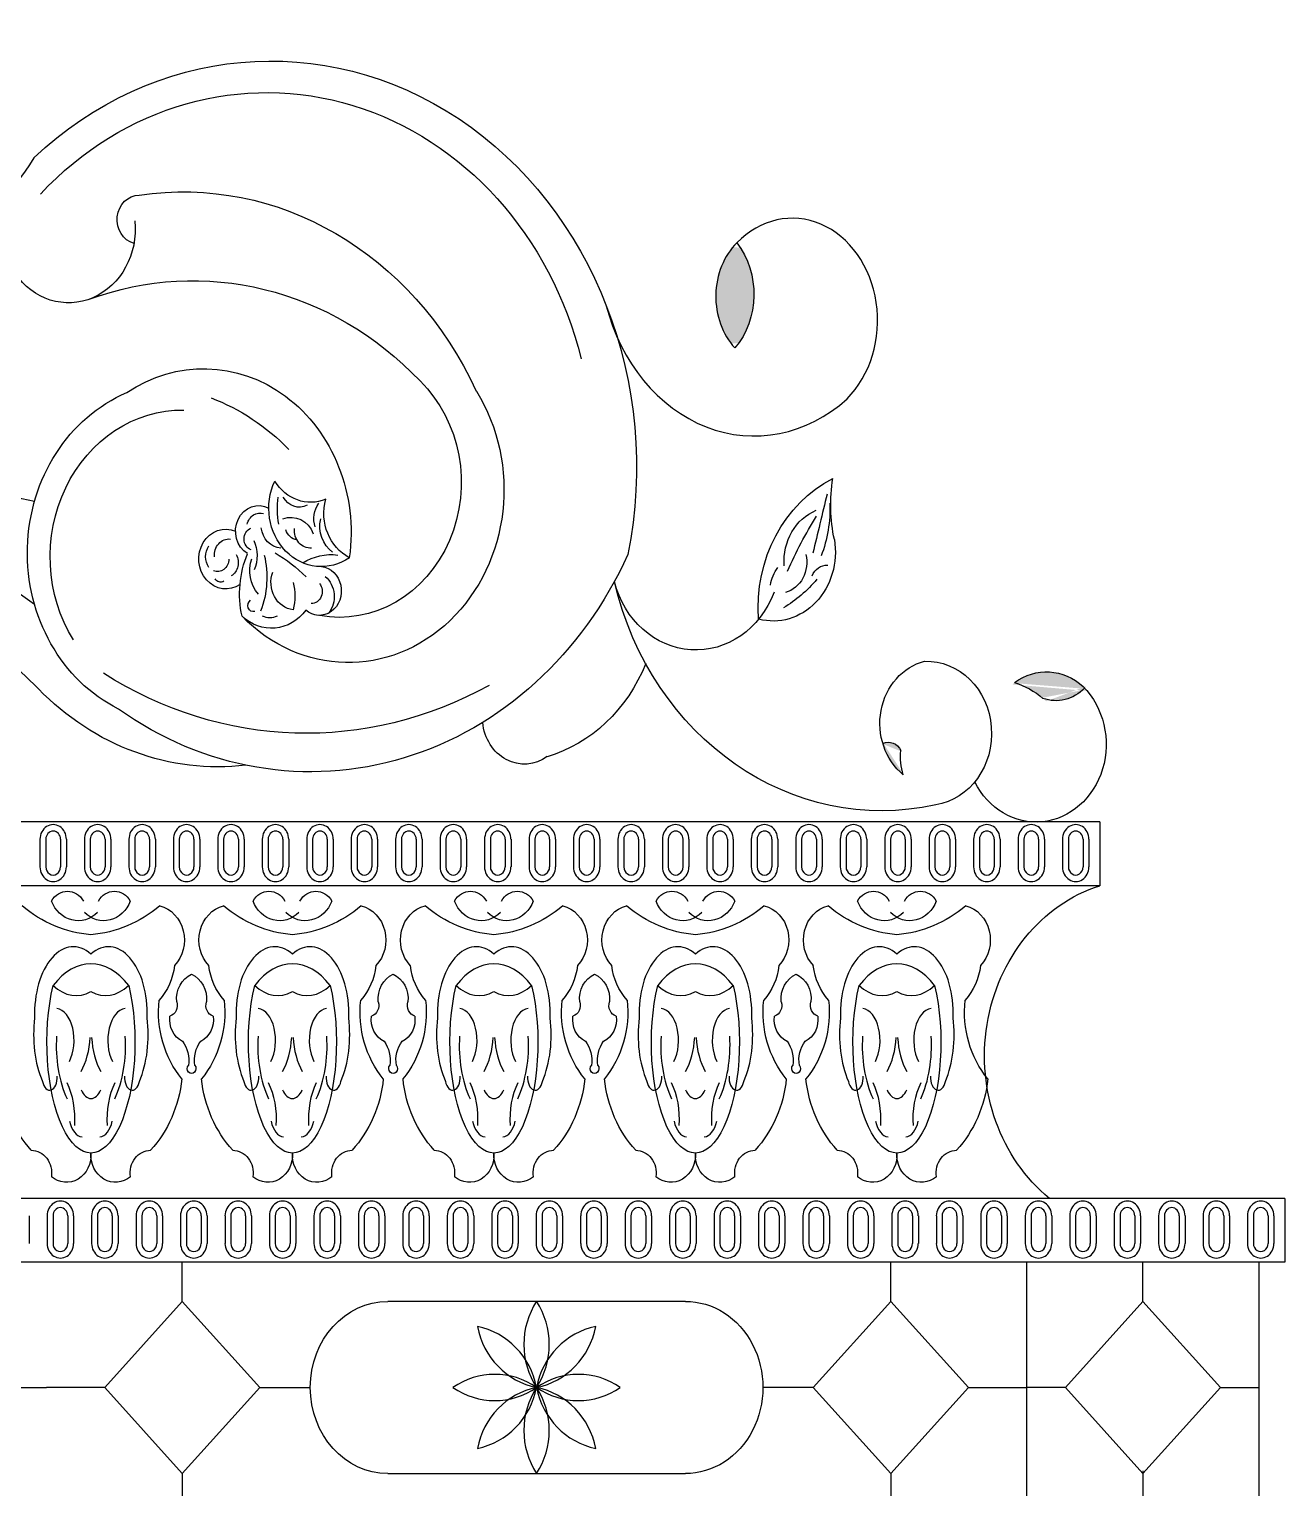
# Model space of a CAD drawing. Extents: x 12262 to 40734, y 30451 to 49613.
# Drawn here: x 31788 to 32345, y 33741 to 34388 of the extents above; entities that cross this region are included whole.
import ezdxf

# ---------------------------------------------------------------- set-up
doc = ezdxf.new("R2010")
doc.units = 0
doc.header["$LTSCALE"] = 0.85
doc.header["$MEASUREMENT"] = 0
doc.layers.get('0').update_dxf_attribs({"linetype": 'CONTINUOUS'})

# ---------------------------------------------------------------- blocks, each defined once
blk = doc.blocks.new('A$C0DFF4785')
h = blk.add_hatch(color=256)
edge = h.paths.add_edge_path()
edge.add_ellipse((1982.59, 2431.29), major_axis=(0, 30.78), ratio=0.833706, start_angle=39.44639, end_angle=138.03608)
edge.add_ellipse((1946.06, 2432.26), major_axis=(0, 33.3), ratio=0.833706, start_angle=224.26017, end_angle=313.22231)
h = blk.add_hatch(color=256)
edge = h.paths.add_edge_path()
edge.add_ellipse((2080.39, 2222.19), major_axis=(0, 39.06), ratio=0.9, start_angle=-38.11129, end_angle=-14.9902)
edge.add_ellipse((2103.64, 2236.5), major_axis=(0, 28.22), ratio=0.9, start_angle=320.1118, end_angle=393.8692, ccw=False)
edge.add_ellipse((2099.08, 2232.56), major_axis=(0, 34.51), ratio=0.9, start_angle=316.34098, end_angle=317.85999, ccw=False)
edge.add_ellipse((2107.84, 2272.39), major_axis=(0, 20.48), ratio=0.9, start_angle=161.82575, end_angle=223.47505, ccw=False)
h = blk.add_hatch(color=256)
edge = h.paths.add_edge_path()
edge.add_ellipse((2061.12, 2227.07), major_axis=(0, 24.67), ratio=0.9, start_angle=83.77275, end_angle=109.03688)
edge.add_ellipse((2055.19, 2241.82), major_axis=(0, 28.28), ratio=0.9, start_angle=108.3784, end_angle=143.71683, ccw=False)
edge.add_ellipse((2033.55, 2226.64), major_axis=(0, 6.85), ratio=0.9, start_angle=296.92545, end_angle=383.99382, ccw=False)
for p, q in [((2127.31, 2198.15), (1098.98, 2198.15)), ((2127.31, 2198.15), (2127.31, 2169.81)), ((1657.08, 2190.41), (1657.08, 2178.18)), ((1659.68, 2190.41), (1659.68, 2178.18)), ((1666.22, 2190.41), (1666.22, 2178.18)), ((1668.82, 2190.41), (1668.82, 2178.18)), ((1676.81, 2190.41), (1676.81, 2178.18)), ((1679.4, 2190.41), (1679.4, 2178.18)), ((1685.95, 2190.41), (1685.95, 2178.18)), ((1688.54, 2190.41), (1688.54, 2178.18)), ((1696.53, 2190.41), (1696.53, 2178.18)), ((1699.13, 2190.41), (1699.13, 2178.18)), ((1705.67, 2190.41), (1705.67, 2178.18)), ((1708.27, 2190.41), (1708.27, 2178.18)), ((1716.26, 2190.41), (1716.26, 2178.18)), ((1718.85, 2190.41), (1718.85, 2178.18)), ((1725.4, 2190.41), (1725.4, 2178.18)), ((1727.99, 2190.41), (1727.99, 2178.18)), ((1735.98, 2190.41), (1735.98, 2178.18)), ((1738.58, 2190.41), (1738.58, 2178.18)), ((1745.12, 2190.41), (1745.12, 2178.18)), ((1747.72, 2190.41), (1747.72, 2178.18)), ((1755.71, 2190.41), (1755.71, 2178.18)), ((1758.3, 2190.41), (1758.3, 2178.18)), ((1764.85, 2190.41), (1764.85, 2178.18)), ((1767.44, 2190.41), (1767.44, 2178.18)), ((1775.44, 2190.41), (1775.44, 2178.18)), ((1778.03, 2190.41), (1778.03, 2178.18)), ((1784.57, 2190.41), (1784.57, 2178.18)), ((1787.17, 2190.41), (1787.17, 2178.18)), ((1795.16, 2190.41), (1795.16, 2178.18)), ((1797.76, 2190.41), (1797.76, 2178.18)), ((1804.3, 2190.41), (1804.3, 2178.18)), ((1806.9, 2190.41), (1806.9, 2178.18)), ((1814.89, 2190.41), (1814.89, 2178.18)), ((1817.48, 2190.41), (1817.48, 2178.18)), ((1824.03, 2190.41), (1824.03, 2178.18)), ((1826.62, 2190.41), (1826.62, 2178.18)), ((1834.61, 2190.41), (1834.61, 2178.18)), ((1837.21, 2190.41), (1837.21, 2178.18)), ((1843.75, 2190.41), (1843.75, 2178.18)), ((1846.35, 2190.41), (1846.35, 2178.18)), ((1854.34, 2190.41), (1854.34, 2178.18)), ((1856.93, 2190.41), (1856.93, 2178.18)), ((1863.48, 2190.41), (1863.48, 2178.18)), ((1866.07, 2190.41), (1866.07, 2178.18)), ((1874.06, 2190.41), (1874.06, 2178.18)), ((1876.66, 2190.41), (1876.66, 2178.18)), ((1883.2, 2190.41), (1883.2, 2178.18)), ((1885.8, 2190.41), (1885.8, 2178.18)), ((1893.79, 2190.41), (1893.79, 2178.18)), ((1896.38, 2190.41), (1896.38, 2178.18)), ((1902.93, 2190.41), (1902.93, 2178.18)), ((1905.52, 2190.41), (1905.52, 2178.18)), ((1913.51, 2190.41), (1913.51, 2178.18)), ((1916.11, 2190.41), (1916.11, 2178.18)), ((1922.65, 2190.41), (1922.65, 2178.18)), ((1925.25, 2190.41), (1925.25, 2178.18)), ((1933.24, 2190.41), (1933.24, 2178.18)), ((1935.84, 2190.41), (1935.84, 2178.18)), ((1942.38, 2190.41), (1942.38, 2178.18)), ((1944.97, 2190.41), (1944.97, 2178.18)), ((1952.97, 2190.41), (1952.97, 2178.18)), ((1955.56, 2190.41), (1955.56, 2178.18)), ((1962.11, 2190.41), (1962.11, 2178.18)), ((1964.7, 2190.41), (1964.7, 2178.18)), ((1972.69, 2190.41), (1972.69, 2178.18)), ((1975.29, 2190.41), (1975.29, 2178.18)), ((1981.83, 2190.41), (1981.83, 2178.18)), ((1984.43, 2190.41), (1984.43, 2178.18)), ((1992.42, 2190.41), (1992.42, 2178.18)), ((1995.01, 2190.41), (1995.01, 2178.18)), ((2001.56, 2190.41), (2001.56, 2178.18)), ((2004.15, 2190.41), (2004.15, 2178.18)), ((2012.14, 2190.41), (2012.14, 2178.18)), ((2014.74, 2190.41), (2014.74, 2178.18)), ((2021.28, 2190.41), (2021.28, 2178.18)), ((2023.88, 2190.41), (2023.88, 2178.18)), ((2031.87, 2190.41), (2031.87, 2178.18)), ((2034.46, 2190.41), (2034.46, 2178.18)), ((2041.01, 2190.41), (2041.01, 2178.18)), ((2043.6, 2190.41), (2043.6, 2178.18)), ((2051.59, 2190.41), (2051.59, 2178.18)), ((2054.19, 2190.41), (2054.19, 2178.18)), ((2060.73, 2190.41), (2060.73, 2178.18)), ((2063.33, 2190.41), (2063.33, 2178.18)), ((2071.32, 2190.41), (2071.32, 2178.18)), ((2073.91, 2190.41), (2073.91, 2178.18)), ((2080.46, 2190.41), (2080.46, 2178.18)), ((2083.05, 2190.41), (2083.05, 2178.18)), ((2091.05, 2190.41), (2091.05, 2178.18)), ((2093.64, 2190.41), (2093.64, 2178.18)), ((2100.18, 2190.41), (2100.18, 2178.18)), ((2102.78, 2190.41), (2102.78, 2178.18)), ((2110.77, 2190.41), (2110.77, 2178.18)), ((2113.37, 2190.41), (2113.37, 2178.18)), ((2119.91, 2190.41), (2119.91, 2178.18)), ((2122.51, 2190.41), (2122.51, 2178.18)), ((2127.31, 2169.81), (1098.98, 2169.81)), ((2209.41, 2031.09), (1098.98, 2031.09)), ((2209.41, 2031.09), (2209.41, 2002.75)), ((1652.28, 2023.35), (1652.28, 2011.11)), ((1660.27, 2023.35), (1660.27, 2011.11)), ((1662.87, 2023.35), (1662.87, 2011.11)), ((1669.41, 2023.35), (1669.41, 2011.11)), ((1672.01, 2023.35), (1672.01, 2011.11)), ((1680, 2023.35), (1680, 2011.11)), ((1682.59, 2023.35), (1682.59, 2011.11)), ((1689.14, 2023.35), (1689.14, 2011.11)), ((1691.73, 2023.35), (1691.73, 2011.11)), ((1699.73, 2023.35), (1699.73, 2011.11)), ((1702.32, 2023.35), (1702.32, 2011.11)), ((1708.87, 2023.35), (1708.87, 2011.11)), ((1711.46, 2023.35), (1711.46, 2011.11)), ((1719.45, 2023.35), (1719.45, 2011.11)), ((1722.05, 2023.35), (1722.05, 2011.11)), ((1728.59, 2023.35), (1728.59, 2011.11)), ((1731.19, 2023.35), (1731.19, 2011.11)), ((1739.18, 2023.35), (1739.18, 2011.11)), ((1741.77, 2023.35), (1741.77, 2011.11)), ((1748.32, 2023.35), (1748.32, 2011.11)), ((1750.91, 2023.35), (1750.91, 2011.11)), ((1758.9, 2023.35), (1758.9, 2011.11)), ((1761.5, 2023.35), (1761.5, 2011.11)), ((1768.04, 2023.35), (1768.04, 2011.11)), ((1770.64, 2023.35), (1770.64, 2011.11)), ((1778.63, 2023.35), (1778.63, 2011.11)), ((1781.22, 2023.35), (1781.22, 2011.11)), ((1787.77, 2023.35), (1787.77, 2011.11)), ((1790.36, 2023.35), (1790.36, 2011.11)), ((1798.35, 2023.35), (1798.35, 2011.11)), ((1800.95, 2023.35), (1800.95, 2011.11)), ((1807.49, 2023.35), (1807.49, 2011.11)), ((1810.09, 2023.35), (1810.09, 2011.11)), ((1818.08, 2023.35), (1818.08, 2011.11)), ((1820.67, 2023.35), (1820.67, 2011.11)), ((1827.22, 2023.35), (1827.22, 2011.11)), ((1829.81, 2023.35), (1829.81, 2011.11)), ((1837.81, 2023.35), (1837.81, 2011.11)), ((1840.4, 2023.35), (1840.4, 2011.11)), ((1846.94, 2023.35), (1846.94, 2011.11)), ((1849.54, 2023.35), (1849.54, 2011.11)), ((1857.53, 2023.35), (1857.53, 2011.11)), ((1860.13, 2023.35), (1860.13, 2011.11)), ((1866.67, 2023.35), (1866.67, 2011.11)), ((1869.27, 2023.35), (1869.27, 2011.11)), ((1877.26, 2023.35), (1877.26, 2011.11)), ((1879.85, 2023.35), (1879.85, 2011.11)), ((1886.4, 2023.35), (1886.4, 2011.11)), ((1888.99, 2023.35), (1888.99, 2011.11)), ((1896.98, 2023.35), (1896.98, 2011.11)), ((1899.58, 2023.35), (1899.58, 2011.11)), ((1906.12, 2023.35), (1906.12, 2011.11)), ((1908.72, 2023.35), (1908.72, 2011.11)), ((1916.71, 2023.35), (1916.71, 2011.11)), ((1919.3, 2023.35), (1919.3, 2011.11)), ((1925.85, 2023.35), (1925.85, 2011.11)), ((1928.44, 2023.35), (1928.44, 2011.11)), ((1936.43, 2023.35), (1936.43, 2011.11)), ((1939.03, 2023.35), (1939.03, 2011.11)), ((1945.57, 2023.35), (1945.57, 2011.11)), ((1948.17, 2023.35), (1948.17, 2011.11)), ((1956.16, 2023.35), (1956.16, 2011.11)), ((1958.75, 2023.35), (1958.75, 2011.11)), ((1965.3, 2023.35), (1965.3, 2011.11)), ((1967.89, 2023.35), (1967.89, 2011.11)), ((1975.88, 2023.35), (1975.88, 2011.11)), ((1978.48, 2023.35), (1978.48, 2011.11)), ((1985.02, 2023.35), (1985.02, 2011.11)), ((1987.62, 2023.35), (1987.62, 2011.11)), ((1995.61, 2023.35), (1995.61, 2011.11)), ((1998.2, 2023.35), (1998.2, 2011.11)), ((2004.75, 2023.35), (2004.75, 2011.11)), ((2007.34, 2023.35), (2007.34, 2011.11)), ((2015.34, 2023.35), (2015.34, 2011.11)), ((2017.93, 2023.35), (2017.93, 2011.11)), ((2024.48, 2023.35), (2024.48, 2011.11)), ((2027.07, 2023.35), (2027.07, 2011.11)), ((2035.06, 2023.35), (2035.06, 2011.11)), ((2037.66, 2023.35), (2037.66, 2011.11)), ((2044.2, 2023.35), (2044.2, 2011.11)), ((2046.8, 2023.35), (2046.8, 2011.11)), ((2054.79, 2023.35), (2054.79, 2011.11)), ((2057.38, 2023.35), (2057.38, 2011.11)), ((2063.93, 2023.35), (2063.93, 2011.11)), ((2066.52, 2023.35), (2066.52, 2011.11)), ((2074.51, 2023.35), (2074.51, 2011.11)), ((2077.11, 2023.35), (2077.11, 2011.11)), ((2083.65, 2023.35), (2083.65, 2011.11)), ((2086.25, 2023.35), (2086.25, 2011.11)), ((2094.24, 2023.35), (2094.24, 2011.11)), ((2096.83, 2023.35), (2096.83, 2011.11)), ((2103.38, 2023.35), (2103.38, 2011.11)), ((2105.97, 2023.35), (2105.97, 2011.11)), ((2113.96, 2023.35), (2113.96, 2011.11)), ((2116.56, 2023.35), (2116.56, 2011.11)), ((2123.1, 2023.35), (2123.1, 2011.11)), ((2125.7, 2023.35), (2125.7, 2011.11)), ((2133.69, 2023.35), (2133.69, 2011.11)), ((2136.28, 2023.35), (2136.28, 2011.11)), ((2142.83, 2023.35), (2142.83, 2011.11)), ((2145.42, 2023.35), (2145.42, 2011.11)), ((2153.42, 2023.35), (2153.42, 2011.11)), ((2156.01, 2023.35), (2156.01, 2011.11)), ((2162.55, 2023.35), (2162.55, 2011.11)), ((2165.15, 2023.35), (2165.15, 2011.11)), ((2173.14, 2023.35), (2173.14, 2011.11)), ((2175.74, 2023.35), (2175.74, 2011.11)), ((2182.28, 2023.35), (2182.28, 2011.11)), ((2184.88, 2023.35), (2184.88, 2011.11)), ((2192.87, 2023.35), (2192.87, 2011.11)), ((2195.46, 2023.35), (2195.46, 2011.11)), ((2202.01, 2023.35), (2202.01, 2011.11)), ((2204.6, 2023.35), (2204.6, 2011.11)), ((2209.41, 2002.75), (1098.98, 2002.75)), ((1720.24, 1985.4), (1720.24, 2002.75)), ((2034.6, 1985.4), (2034.6, 2002.75)), ((2094.88, 0), (2094.88, 2002.75)), ((2146.42, 1985.4), (2146.42, 2002.75)), ((2197.97, 0), (2197.97, 2002.75)), ((1685.85, 1947.19), (1720.24, 1985.4)), ((1720.24, 1985.4), (1754.63, 1947.19)), ((1877.42, 1985.4), (1811.41, 1985.4)), ((1943.43, 1985.4), (1877.42, 1985.4)), ((2034.6, 1985.4), (2000.21, 1947.19)), ((2068.99, 1947.19), (2034.6, 1985.4)), ((2146.42, 1985.4), (2112.03, 1947.19)), ((2180.81, 1947.19), (2146.42, 1985.4)), ((1634.08, 1947.19), (1659.97, 1947.19)), ((1685.85, 1947.19), (1659.97, 1947.19)), ((1720.24, 1908.98), (1685.85, 1947.19)), ((1754.63, 1947.19), (1720.24, 1908.98)), ((1754.63, 1947.19), (1777.02, 1947.19)), ((2000.21, 1947.19), (1977.82, 1947.19)), ((2000.21, 1947.19), (2034.6, 1908.98)), ((2034.6, 1908.98), (2068.99, 1947.19)), ((2068.99, 1947.19), (2094.88, 1947.19)), ((2112.03, 1947.19), (2094.88, 1947.19)), ((2112.03, 1947.19), (2146.42, 1908.98)), ((2146.42, 1908.98), (2180.81, 1947.19)), ((2180.81, 1947.19), (2197.97, 1947.19)), ((2146.42, 1910.2), (2146.42, 1894.08)), ((1720.24, 1908.98), (1720.24, 1888.2)), ((1811.41, 1908.98), (1877.42, 1908.98)), ((1877.42, 1908.98), (1943.43, 1908.98)), ((2034.6, 1908.98), (2034.6, 1888.2))]:
    blk.add_line(p, q)
at = {"extrusion": (0, 0, -1)}
for centre, major_axis, ratio, start_param, end_param in [((1759.5, 2355.48), (0, 180.26), 0.9, -0.705448, 1.786932), ((1757.7, 2360.93), (0, 160.78), 0.9, -0.767139, 1.302144), ((1579.29, 2549.44), (0, 100.83), 0.9, 2.168312, 4.426009), ((1720.64, 2315.42), (0, 162.26), 0.9, -0.134228, 1.098468), ((1669.77, 2461.35), (0, 32.91), 0.9, 1.465123, 5.372052), ((1701.1, 2465.36), (0, 10.86), 0.9, 3.378944, 6.283185), ((1946.06, 2432.26), (0, 33.3), 0.833706, 0.816425, 2.369107), ((1724.91, 2275.01), (0, 163.24), 0.9, -0.321269, 0.75617), ((1729.69, 2326.52), (0, 72.69), 0.9, -0.546911, 1.725039), ((1719.92, 2317.55), (0, 76.01), 0.9, 3.563324, 5.920693), ((1793.84, 2345.59), (0, 76.78), 0.9, 0.96618, 3.891104), ((1790.07, 2348.81), (0, 59.92), 0.9, 0.722279, 3.309995), ((1702.35, 2285.67), (0, 106.19), 0.9, 0.326093, 0.749042), ((1720.26, 2315.72), (0, 65.17), 0.9, 4.110892, 6.293622), ((1664.48, 2415.29), (0, 75.72), 0.9, 3.286017, 3.9554), ((1517.1, 2068.46), (0, 273.07), 0.9, -0.647849, 0.594091), ((1781.95, 2337.34), (0, 25.94), 0.9, 2.582159, 5.195268), ((1777.11, 2361.07), (0, 21.12), 0.9, 2.778653, 4.126157), ((2032.37, 2293.25), (0, 62.92), 0.9, 4.630117, 5.855867), ((2066.65, 2338.66), (0, 65.25), 0.9, 4.476347, 4.895077), ((-1022.79, 3231.96), (0, 3480.93), 0.9, 1.828856, 1.836677), ((1754.1, 2327.13), (0, 11.38), 0.9, 3.642566, 6.73927), ((1796.8, 2337.28), (0, 38.2), 0.9, 4.528061, 4.842639), ((1772.11, 2346.93), (0, 9.14), 0.9, 2.693859, 4.17441), ((1788.56, 2332.62), (0, 11.05), 0.9, 4.377047, 5.3832), ((1802.57, 2335.06), (0, 21.72), 0.9, 3.576322, 5.005136), ((1959.32, 2337.26), (0, 53.63), 0.9, 1.529309, 1.976101), ((1754.75, 2328.63), (0, 6.56), 0.9, -1.317703, 0.267088), ((1768.55, 2321.62), (0, 11.65), 0.9, -0.355518, 1.193527), ((1793.52, 2329.26), (0, 13.6), 0.9, 3.714732, 4.95621), ((2008.95, 2313.69), (0, 24.16), 0.9, 4.634626, 5.934093), ((2131.08, 2233.33), (0, 175.43), 0.9, -1.122243, -0.960911), ((1539.78, 2118.29), (0, 189.93), 0.9, -0.660003, 0.750521), ((1739.52, 2314.76), (0, 13.28), 0.9, 2.583627, 6.654992), ((1741.01, 2316.39), (0, 7.29), 0.9, 4.621949, 6.374249), ((1752.26, 2323.68), (0, 5.15), 0.9, 3.466855, 5.924529), ((1764.43, 2329.81), (0, 10.22), 0.9, 3.201744, 4.599438), ((1771.8, 2329.78), (0, 6.55), 0.9, 3.265347, 4.388574), ((1777.1, 2327.53), (0, 7.94), 0.9, 3.076733, 4.814419), ((1737.79, 2315.81), (0, 8.01), 0.9, 4.074631, 5.350147), ((1783.59, 2299.43), (0, 42.14), 0.9, 4.471687, 5.146172), ((1740.19, 2316.29), (0, 14.68), 0.9, 1.096077, 2.020779), ((1724.73, 2242.41), (0, 85.44), 0.9, 0.497197, 0.716601), ((1786.3, 2288.25), (0, 28.48), 0.9, -0.512523, 0.113863), ((1982.38, 2317.93), (0, 30.69), 0.9, 1.391652, 3.376818), ((1777.17, 2395.42), (0, 175.06), 0.9, 2.036403, 3.713299), ((1735.84, 2314.8), (0, 5.59), 0.9, 1.578914, 3.509283), ((1739.21, 2313.1), (0, 6.5), 0.9, 0.983302, 2.664814), ((1763.36, 2309.56), (0, 14.67), 0.9, 3.931797, 5.086096), ((1723.05, 2306.69), (0, 38.55), 0.9, 1.312526, 1.971792), ((1781.03, 2300.6), (0, 10.85), 0.9, 0.094096, 3.809261), ((1994.95, 2300.81), (0, 15.42), 0.9, -1.414275, -0.853608), ((1984.99, 2313.24), (0, 13.67), 0.9, 1.30751, 2.90341), ((2006.15, 2304.07), (0, 7.93), 0.9, -1.145612, 0.065276), ((1737.31, 2307.96), (0, 3.43), 0.9, 2.676634, 4.113565), ((1770.45, 2304.33), (0, 12.1), 0.9, 3.237012, 5.10352), ((1749.41, 2298.35), (0, 23.03), 0.9, 1.304436, 1.837157), ((1777.5, 2298.1), (0, 11.24), 0.9, 0.656551, 2.281066), ((1948.1, 2316.23), (0, 41.82), 0.9, 1.969098, 4.433099), ((2030.51, 2339.29), (0, 136.23), 0.9, 2.944654, 4.455624), ((1958.36, 2351.4), (0, 66.42), 0.9, 2.327661, 2.642716), ((1777.54, 2300.34), (0, 5.3), 0.9, 0.827738, 3.167568), ((1759.7, 2305.94), (0, 21.92), 0.9, 2.255456, 3.856828), ((1751.79, 2294.15), (0, 2.75), 0.9, 2.901519, 5.728676), ((1759.07, 2297.55), (0, 8.92), 0.9, 2.730985, 3.5522), ((1865.18, 2298.43), (0, 73.8), 0.9, 1.990471, 2.883595), ((2055.19, 2241.82), (0, 28.28), 0.9, 3.774853, 6.061121), ((2050.47, 2237.4), (0, 32.02), 0.9, -0.030553, 3.001269), ((2103.64, 2236.5), (0, 28.22), 0.9, -0.591129, 0.696181), ((1775.27, 2438.8), (0, 201.36), 0.9, 2.677954, 3.661719), ((2080.39, 2222.19), (0, 39.06), 0.9, 0.261628, 0.665167), ((1736.01, 2352.89), (0, 130.35), 0.9, 3.035025, 3.887941), ((2099.08, 2232.56), (0, 34.51), 0.9, 0.735482, 4.210191), ((2107.84, 2272.39), (0, 20.48), 0.9, 2.38281, 3.458793), ((1872.01, 2244.4), (0, 20.65), 0.9, 2.565793, 4.609789), ((2033.55, 2226.64), (0, 6.85), 0.9, -0.418771, 1.100859), ((2061.12, 2227.07), (0, 24.67), 0.9, 4.380133, 4.821075), ((2146.84, 2094.35), (0, 78.52), 0.9, 3.775583, 6.00321), ((1669.28, 2158.15), (0, 9.23), 0.9, -1.014019, 1.014019), ((1674.03, 2168.45), (0, 14.19), 0.9, 2.408506, 4.320228), ((1685.34, 2168.45), (0, 14.19), 0.9, 1.962957, 3.874679), ((1690.09, 2158.15), (0, 9.23), 0.9, -1.014019, 1.014019), ((1758.68, 2158.15), (0, 9.23), 0.9, -1.014019, 1.014019), ((1763.43, 2168.45), (0, 14.19), 0.9, 2.408506, 4.320228), ((1774.75, 2168.45), (0, 14.19), 0.9, 1.962957, 3.874679), ((1779.49, 2158.15), (0, 9.23), 0.9, -1.014019, 1.014019), ((1848.08, 2158.15), (0, 9.23), 0.9, -1.014019, 1.014019), ((1852.83, 2168.45), (0, 14.19), 0.9, 2.408506, 4.320228), ((1864.15, 2168.45), (0, 14.19), 0.9, 1.962957, 3.874679), ((1868.89, 2158.15), (0, 9.23), 0.9, -1.014019, 1.014019), ((1937.48, 2158.15), (0, 9.23), 0.9, -1.014019, 1.014019), ((1942.23, 2168.45), (0, 14.19), 0.9, 2.408506, 4.320228), ((1953.55, 2168.45), (0, 14.19), 0.9, 1.962957, 3.874679), ((1958.29, 2158.15), (0, 9.23), 0.9, -1.014019, 1.014019), ((2026.88, 2158.15), (0, 9.23), 0.9, -1.014019, 1.014019), ((2031.63, 2168.45), (0, 14.19), 0.9, 2.408506, 4.320228), ((2042.95, 2168.45), (0, 14.19), 0.9, 1.962957, 3.874679), ((2047.7, 2158.15), (0, 9.23), 0.9, -1.014019, 1.014019), ((1683.46, 2210.59), (0, 62.64), 0.9, 3.20865, 3.796655), ((1675.91, 2210.59), (0, 62.64), 0.9, 2.48653, 3.074536), ((1707.1, 2145.72), (0, 15.6), 0.9, 0.226509, 2.38227), ((1741.67, 2145.72), (0, 15.6), 0.9, 3.900915, 6.056676), ((1772.86, 2210.59), (0, 62.64), 0.9, 3.20865, 3.796655), ((1765.31, 2210.59), (0, 62.64), 0.9, 2.48653, 3.074536), ((1796.5, 2145.72), (0, 15.6), 0.9, 0.226509, 2.38227), ((1831.07, 2145.72), (0, 15.6), 0.9, 3.900915, 6.056676), ((1862.27, 2210.59), (0, 62.64), 0.9, 3.20865, 3.796655), ((1854.71, 2210.59), (0, 62.64), 0.9, 2.48653, 3.074536), ((1885.9, 2145.72), (0, 15.6), 0.9, 0.226509, 2.38227), ((1920.47, 2145.72), (0, 15.6), 0.9, 3.900915, 6.056676), ((1951.67, 2210.59), (0, 62.64), 0.9, 3.20865, 3.796655), ((1944.11, 2210.59), (0, 62.64), 0.9, 2.48653, 3.074536), ((1975.3, 2145.72), (0, 15.6), 0.9, 0.226509, 2.38227), ((2009.88, 2145.72), (0, 15.6), 0.9, 3.900915, 6.056676), ((2041.07, 2210.59), (0, 62.64), 0.9, 3.20865, 3.796655), ((2033.51, 2210.59), (0, 62.64), 0.9, 2.48653, 3.074536), ((2064.7, 2145.72), (0, 15.6), 0.9, 0.226509, 2.38227), ((1693.36, 2137.63), (0, 26.2), 0.9, 1.694127, 2.359511), ((1728.38, 2119.55), (0, 11.87), 0.9, 4.606317, 5.897089), ((1720.34, 2119.55), (0, 11.87), 0.9, 0.386097, 1.676868), ((1755.41, 2137.63), (0, 26.2), 0.9, 3.923674, 4.589058), ((1782.76, 2137.63), (0, 26.2), 0.9, 1.694127, 2.359511), ((1817.78, 2119.55), (0, 11.87), 0.9, 4.606317, 5.897089), ((1809.74, 2119.55), (0, 11.87), 0.9, 0.386097, 1.676868), ((1844.81, 2137.63), (0, 26.2), 0.9, 3.923674, 4.589058), ((1872.16, 2137.63), (0, 26.2), 0.9, 1.694127, 2.359511), ((1907.18, 2119.55), (0, 11.87), 0.9, 4.606317, 5.897089), ((1899.14, 2119.55), (0, 11.87), 0.9, 0.386097, 1.676868), ((1934.21, 2137.63), (0, 26.2), 0.9, 3.923674, 4.589058), ((1961.56, 2137.63), (0, 26.2), 0.9, 1.694127, 2.359511), ((1996.58, 2119.55), (0, 11.87), 0.9, 4.606317, 5.897089), ((1988.54, 2119.55), (0, 11.87), 0.9, 0.386097, 1.676868), ((2023.61, 2137.63), (0, 26.2), 0.9, 3.923674, 4.589058), ((2050.96, 2137.63), (0, 26.2), 0.9, 1.694127, 2.359511), ((1679.69, 2100.32), (0, 49.11), 0.397531, 1.030673, 5.252513), ((1769.09, 2100.32), (0, 49.11), 0.397531, 1.030673, 5.252513), ((1858.49, 2100.32), (0, 49.11), 0.397531, 1.030673, 5.252513), ((1947.89, 2100.32), (0, 49.11), 0.397531, 1.030673, 5.252513), ((2037.29, 2100.32), (0, 49.11), 0.397531, 1.030673, 5.252513), ((1749.37, 2113.75), (0, 44.08), 0.9, 3.974259, 4.83263), ((1713.64, 2116.68), (0, 4.85), 0.9, 1.232392, 2.880187), ((1699.4, 2113.75), (0, 44.08), 0.9, 1.450556, 2.308926), ((1735.08, 2116.68), (0, 4.85), 0.9, 3.402999, 5.050793), ((1838.77, 2113.75), (0, 44.08), 0.9, 3.974259, 4.83263), ((1803.04, 2116.68), (0, 4.85), 0.9, 1.232392, 2.880187), ((1788.8, 2113.75), (0, 44.08), 0.9, 1.450556, 2.308926), ((1824.48, 2116.68), (0, 4.85), 0.9, 3.402999, 5.050793), ((1928.17, 2113.75), (0, 44.08), 0.9, 3.974259, 4.83263), ((1892.44, 2116.68), (0, 4.85), 0.9, 1.232392, 2.880187), ((1878.2, 2113.75), (0, 44.08), 0.9, 1.450556, 2.308926), ((1913.88, 2116.68), (0, 4.85), 0.9, 3.402999, 5.050793), ((2017.57, 2113.75), (0, 44.08), 0.9, 3.974259, 4.83263), ((1981.84, 2116.68), (0, 4.85), 0.9, 1.232392, 2.880187), ((1967.61, 2113.75), (0, 44.08), 0.9, 1.450556, 2.308926), ((2003.28, 2116.68), (0, 4.85), 0.9, 3.402999, 5.050793), ((2106.97, 2113.75), (0, 44.08), 0.9, 3.974259, 4.83263), ((1723.98, 2110.31), (0, 10.37), 0.9, 3.542326, 4.874697), ((1724.74, 2110.31), (0, 10.37), 0.9, 1.408488, 2.74086), ((1813.38, 2110.31), (0, 10.37), 0.9, 3.542326, 4.874697), ((1814.14, 2110.31), (0, 10.37), 0.9, 1.408488, 2.74086), ((1902.78, 2110.31), (0, 10.37), 0.9, 3.542326, 4.874697), ((1903.54, 2110.31), (0, 10.37), 0.9, 1.408488, 2.74086), ((1992.18, 2110.31), (0, 10.37), 0.9, 3.542326, 4.874697), ((1992.94, 2110.31), (0, 10.37), 0.9, 1.408488, 2.74086), ((1711.28, 2092.35), (0, 13.12), 0.9, 0.874178, 1.741863), ((1737.44, 2092.35), (0, 13.12), 0.9, 4.541323, 5.409007), ((1800.68, 2092.35), (0, 13.12), 0.9, 0.874178, 1.741863), ((1826.84, 2092.35), (0, 13.12), 0.9, 4.541323, 5.409007), ((1890.08, 2092.35), (0, 13.12), 0.9, 0.874178, 1.741863), ((1916.24, 2092.35), (0, 13.12), 0.9, 4.541323, 5.409007), ((1979.48, 2092.35), (0, 13.12), 0.9, 0.874178, 1.741863), ((2005.64, 2092.35), (0, 13.12), 0.9, 4.541323, 5.409007), ((1686.85, 2090.18), (0, 53.12), 0.9, 3.922544, 4.597447), ((1672.53, 2090.18), (0, 53.12), 0.9, 1.685738, 2.360641), ((1724.36, 2088.68), (0, 2.15), 0.9, 0.84042, 5.442765), ((1776.25, 2090.18), (0, 53.12), 0.9, 3.922544, 4.597447), ((1761.93, 2090.18), (0, 53.12), 0.9, 1.685738, 2.360641), ((1813.76, 2088.68), (0, 2.15), 0.9, 0.84042, 5.442765), ((1865.65, 2090.18), (0, 53.12), 0.9, 3.922544, 4.597447), ((1851.33, 2090.18), (0, 53.12), 0.9, 1.685738, 2.360641), ((1903.16, 2088.68), (0, 2.15), 0.9, 0.84042, 5.442765), ((1955.05, 2090.18), (0, 53.12), 0.9, 3.922544, 4.597447), ((1940.73, 2090.18), (0, 53.12), 0.9, 1.685738, 2.360641), ((1992.56, 2088.68), (0, 2.15), 0.9, 0.84042, 5.442765), ((2044.45, 2090.18), (0, 53.12), 0.9, 3.922544, 4.597447), ((2030.13, 2090.18), (0, 53.12), 0.9, 1.685738, 2.360641), ((1653.15, 2042.32), (0, 10.13), 0.9, 0.004564, 1.731914), ((1706.22, 2042.32), (0, 10.13), 0.9, 4.551271, 6.278622), ((1742.55, 2042.32), (0, 10.13), 0.9, 0.004564, 1.731914), ((1795.63, 2042.32), (0, 10.13), 0.9, 4.551271, 6.278622), ((1831.95, 2042.32), (0, 10.13), 0.9, 0.004564, 1.731914), ((1885.03, 2042.32), (0, 10.13), 0.9, 4.551271, 6.278622), ((1921.35, 2042.32), (0, 10.13), 0.9, 0.004564, 1.731914), ((1974.43, 2042.32), (0, 10.13), 0.9, 4.551271, 6.278622), ((2010.75, 2042.32), (0, 10.13), 0.9, 0.004564, 1.731914), ((2063.83, 2042.32), (0, 10.13), 0.9, 4.551271, 6.278622), ((1668.78, 2050.36), (0, 12.15), 0.9, 1.50075, 3.793026), ((1690.6, 2050.36), (0, 12.15), 0.9, 2.490159, 4.782436), ((1758.18, 2050.36), (0, 12.15), 0.9, 1.50075, 3.793026), ((1780, 2050.36), (0, 12.15), 0.9, 2.490159, 4.782436), ((1847.58, 2050.36), (0, 12.15), 0.9, 1.50075, 3.793026), ((1869.4, 2050.36), (0, 12.15), 0.9, 2.490159, 4.782436), ((1936.98, 2050.36), (0, 12.15), 0.9, 1.50075, 3.793026), ((1958.8, 2050.36), (0, 12.15), 0.9, 2.490159, 4.782436), ((2026.38, 2050.36), (0, 12.15), 0.9, 1.50075, 3.793026), ((2048.2, 2050.36), (0, 12.15), 0.9, 2.490159, 4.782436), ((1811.41, 1947.19), (0, 38.21), 0.9, 3.141593, 6.283185), ((1943.43, 1947.19), (0, 38.21), 0.9, 0, 3.141593)]:
    blk.add_ellipse(centre, major_axis=major_axis, ratio=ratio, start_param=start_param, end_param=end_param, dxfattribs=at)
for centre, major_axis, ratio, start_param, end_param in [((1990.89, 2420.61), (0, 45.36), 0.833706, 3.839113, 6.991385), ((1982.59, 2431.29), (0, 30.78), 0.833706, 0.688469, 2.409184), ((1973.93, 2451.86), (0, 82.5), 0.833706, 1.869981, 3.784735), ((1662.95, 2190.41), (0, 6.52), 0.9, 4.712389, 7.853982), ((1662.95, 2190.41), (0, 3.64), 0.9, -1.570796, 1.570796), ((1682.67, 2190.41), (0, 6.52), 0.9, 4.712389, 7.853982), ((1682.67, 2190.41), (0, 3.64), 0.9, -1.570796, 1.570796), ((1702.4, 2190.41), (0, 6.52), 0.9, 4.712389, 7.853982), ((1702.4, 2190.41), (0, 3.64), 0.9, -1.570796, 1.570796), ((1722.13, 2190.41), (0, 6.52), 0.9, 4.712389, 7.853982), ((1722.13, 2190.41), (0, 3.64), 0.9, -1.570796, 1.570796), ((1741.85, 2190.41), (0, 6.52), 0.9, 4.712389, 7.853982), ((1741.85, 2190.41), (0, 3.64), 0.9, -1.570796, 1.570796), ((1761.58, 2190.41), (0, 6.52), 0.9, 4.712389, 7.853982), ((1761.58, 2190.41), (0, 3.64), 0.9, -1.570796, 1.570796), ((1781.3, 2190.41), (0, 6.52), 0.9, 4.712389, 7.853982), ((1781.3, 2190.41), (0, 3.64), 0.9, -1.570796, 1.570796), ((1801.03, 2190.41), (0, 6.52), 0.9, 4.712389, 7.853982), ((1801.03, 2190.41), (0, 3.64), 0.9, -1.570796, 1.570796), ((1820.75, 2190.41), (0, 6.52), 0.9, 4.712389, 7.853982), ((1820.75, 2190.41), (0, 3.64), 0.9, -1.570796, 1.570796), ((1840.48, 2190.41), (0, 6.52), 0.9, 4.712389, 7.853982), ((1840.48, 2190.41), (0, 3.64), 0.9, -1.570796, 1.570796), ((1860.2, 2190.41), (0, 6.52), 0.9, 4.712389, 7.853982), ((1860.2, 2190.41), (0, 3.64), 0.9, -1.570796, 1.570796), ((1879.93, 2190.41), (0, 6.52), 0.9, 4.712389, 7.853982), ((1879.93, 2190.41), (0, 3.64), 0.9, -1.570796, 1.570796), ((1899.66, 2190.41), (0, 6.52), 0.9, 4.712389, 7.853982), ((1899.66, 2190.41), (0, 3.64), 0.9, -1.570796, 1.570796), ((1919.38, 2190.41), (0, 6.52), 0.9, 4.712389, 7.853982), ((1919.38, 2190.41), (0, 3.64), 0.9, -1.570796, 1.570796), ((1939.11, 2190.41), (0, 6.52), 0.9, 4.712389, 7.853982), ((1939.11, 2190.41), (0, 3.64), 0.9, -1.570796, 1.570796), ((1958.83, 2190.41), (0, 6.52), 0.9, 4.712389, 7.853982), ((1958.83, 2190.41), (0, 3.64), 0.9, -1.570796, 1.570796), ((1978.56, 2190.41), (0, 6.52), 0.9, 4.712389, 7.853982), ((1978.56, 2190.41), (0, 3.64), 0.9, -1.570796, 1.570796), ((1998.28, 2190.41), (0, 6.52), 0.9, 4.712389, 7.853982), ((1998.28, 2190.41), (0, 3.64), 0.9, -1.570796, 1.570796), ((2018.01, 2190.41), (0, 6.52), 0.9, 4.712389, 7.853982), ((2018.01, 2190.41), (0, 3.64), 0.9, -1.570796, 1.570796), ((2037.74, 2190.41), (0, 6.52), 0.9, 4.712389, 7.853982), ((2037.74, 2190.41), (0, 3.64), 0.9, -1.570796, 1.570796), ((2057.46, 2190.41), (0, 6.52), 0.9, 4.712389, 7.853982), ((2057.46, 2190.41), (0, 3.64), 0.9, -1.570796, 1.570796), ((2077.19, 2190.41), (0, 6.52), 0.9, 4.712389, 7.853982), ((2077.19, 2190.41), (0, 3.64), 0.9, -1.570796, 1.570796), ((2096.91, 2190.41), (0, 6.52), 0.9, 4.712389, 7.853982), ((2096.91, 2190.41), (0, 3.64), 0.9, -1.570796, 1.570796), ((2116.64, 2190.41), (0, 6.52), 0.9, 4.712389, 7.853982), ((2116.64, 2190.41), (0, 3.64), 0.9, -1.570796, 1.570796), ((1662.95, 2178.18), (0, 6.52), 0.9, 1.570796, 4.712389), ((1662.95, 2178.18), (0, 3.64), 0.9, 1.570796, 4.712389), ((1682.67, 2178.18), (0, 6.52), 0.9, 1.570796, 4.712389), ((1682.67, 2178.18), (0, 3.64), 0.9, 1.570796, 4.712389), ((1702.4, 2178.18), (0, 6.52), 0.9, 1.570796, 4.712389), ((1702.4, 2178.18), (0, 3.64), 0.9, 1.570796, 4.712389), ((1722.13, 2178.18), (0, 6.52), 0.9, 1.570796, 4.712389), ((1722.13, 2178.18), (0, 3.64), 0.9, 1.570796, 4.712389), ((1741.85, 2178.18), (0, 6.52), 0.9, 1.570796, 4.712389), ((1741.85, 2178.18), (0, 3.64), 0.9, 1.570796, 4.712389), ((1761.58, 2178.18), (0, 6.52), 0.9, 1.570796, 4.712389), ((1761.58, 2178.18), (0, 3.64), 0.9, 1.570796, 4.712389), ((1781.3, 2178.18), (0, 6.52), 0.9, 1.570796, 4.712389), ((1781.3, 2178.18), (0, 3.64), 0.9, 1.570796, 4.712389), ((1801.03, 2178.18), (0, 6.52), 0.9, 1.570796, 4.712389), ((1801.03, 2178.18), (0, 3.64), 0.9, 1.570796, 4.712389), ((1820.75, 2178.18), (0, 6.52), 0.9, 1.570796, 4.712389), ((1820.75, 2178.18), (0, 3.64), 0.9, 1.570796, 4.712389), ((1840.48, 2178.18), (0, 6.52), 0.9, 1.570796, 4.712389), ((1840.48, 2178.18), (0, 3.64), 0.9, 1.570796, 4.712389), ((1860.2, 2178.18), (0, 6.52), 0.9, 1.570796, 4.712389), ((1860.2, 2178.18), (0, 3.64), 0.9, 1.570796, 4.712389), ((1879.93, 2178.18), (0, 6.52), 0.9, 1.570796, 4.712389), ((1879.93, 2178.18), (0, 3.64), 0.9, 1.570796, 4.712389), ((1899.66, 2178.18), (0, 6.52), 0.9, 1.570796, 4.712389), ((1899.66, 2178.18), (0, 3.64), 0.9, 1.570796, 4.712389), ((1919.38, 2178.18), (0, 6.52), 0.9, 1.570796, 4.712389), ((1919.38, 2178.18), (0, 3.64), 0.9, 1.570796, 4.712389), ((1939.11, 2178.18), (0, 6.52), 0.9, 1.570796, 4.712389), ((1939.11, 2178.18), (0, 3.64), 0.9, 1.570796, 4.712389), ((1958.83, 2178.18), (0, 6.52), 0.9, 1.570796, 4.712389), ((1958.83, 2178.18), (0, 3.64), 0.9, 1.570796, 4.712389), ((1978.56, 2178.18), (0, 6.52), 0.9, 1.570796, 4.712389), ((1978.56, 2178.18), (0, 3.64), 0.9, 1.570796, 4.712389), ((1998.28, 2178.18), (0, 6.52), 0.9, 1.570796, 4.712389), ((1998.28, 2178.18), (0, 3.64), 0.9, 1.570796, 4.712389), ((2018.01, 2178.18), (0, 6.52), 0.9, 1.570796, 4.712389), ((2018.01, 2178.18), (0, 3.64), 0.9, 1.570796, 4.712389), ((2037.74, 2178.18), (0, 6.52), 0.9, 1.570796, 4.712389), ((2037.74, 2178.18), (0, 3.64), 0.9, 1.570796, 4.712389), ((2057.46, 2178.18), (0, 6.52), 0.9, 1.570796, 4.712389), ((2057.46, 2178.18), (0, 3.64), 0.9, 1.570796, 4.712389), ((2077.19, 2178.18), (0, 6.52), 0.9, 1.570796, 4.712389), ((2077.19, 2178.18), (0, 3.64), 0.9, 1.570796, 4.712389), ((2096.91, 2178.18), (0, 6.52), 0.9, 1.570796, 4.712389), ((2096.91, 2178.18), (0, 3.64), 0.9, 1.570796, 4.712389), ((2116.64, 2178.18), (0, 6.52), 0.9, 1.570796, 4.712389), ((2116.64, 2178.18), (0, 3.64), 0.9, 1.570796, 4.712389), ((1671.87, 2113.14), (0, 29.59), 0.580829, -0.472261, 1.636941), ((1687.51, 2113.14), (0, 29.59), 0.580829, 4.646244, 6.755447), ((1761.27, 2113.14), (0, 29.59), 0.580829, -0.472261, 1.636941), ((1776.91, 2113.14), (0, 29.59), 0.580829, 4.646244, 6.755447), ((1850.67, 2113.14), (0, 29.59), 0.580829, -0.472261, 1.636941), ((1866.31, 2113.14), (0, 29.59), 0.580829, 4.646244, 6.755447), ((1940.07, 2113.14), (0, 29.59), 0.580829, -0.472261, 1.636941), ((1955.71, 2113.14), (0, 29.59), 0.580829, 4.646244, 6.755447), ((2029.47, 2113.14), (0, 29.59), 0.580829, -0.472261, 1.636941), ((2045.11, 2113.14), (0, 29.59), 0.580829, 4.646244, 6.755447), ((1679.69, 2087.01), (0, 48.15), 0.580829, -0.641892, 0.641892), ((1769.09, 2087.01), (0, 48.15), 0.580829, -0.641892, 0.641892), ((1858.49, 2087.01), (0, 48.15), 0.580829, -0.641892, 0.641892), ((1947.89, 2087.01), (0, 48.15), 0.580829, -0.641892, 0.641892), ((2037.29, 2087.01), (0, 48.15), 0.580829, -0.641892, 0.641892), ((1673.18, 2157.71), (0, 36.65), 0.580829, 2.63987, 3.452083), ((1686.19, 2157.71), (0, 36.65), 0.580829, 2.831102, 3.643315), ((1762.58, 2157.71), (0, 36.65), 0.580829, 2.63987, 3.452083), ((1775.59, 2157.71), (0, 36.65), 0.580829, 2.831102, 3.643315), ((1851.98, 2157.71), (0, 36.65), 0.580829, 2.63987, 3.452083), ((1864.99, 2157.71), (0, 36.65), 0.580829, 2.831102, 3.643315), ((1941.38, 2157.71), (0, 36.65), 0.580829, 2.63987, 3.452083), ((1954.39, 2157.71), (0, 36.65), 0.580829, 2.831102, 3.643315), ((2030.78, 2157.71), (0, 36.65), 0.580829, 2.63987, 3.452083), ((2043.79, 2157.71), (0, 36.65), 0.580829, 2.831102, 3.643315), ((1674.92, 2103.77), (0, 35.57), 0.580829, 1.360621, 2.195389), ((1663.96, 2101.19), (0, 14.19), 0.580829, 3.988278, 6.213587), ((1695.41, 2101.19), (0, 14.19), 0.580829, 0.069598, 2.294907), ((1684.45, 2103.77), (0, 35.57), 0.580829, 4.087796, 4.922564), ((1764.32, 2103.77), (0, 35.57), 0.580829, 1.360621, 2.195389), ((1753.36, 2101.19), (0, 14.19), 0.580829, 3.988278, 6.213587), ((1784.81, 2101.19), (0, 14.19), 0.580829, 0.069598, 2.294907), ((1773.85, 2103.77), (0, 35.57), 0.580829, 4.087796, 4.922564), ((1853.72, 2103.77), (0, 35.57), 0.580829, 1.360621, 2.195389), ((1842.76, 2101.19), (0, 14.19), 0.580829, 3.988278, 6.213587), ((1874.21, 2101.19), (0, 14.19), 0.580829, 0.069598, 2.294907), ((1863.26, 2103.77), (0, 35.57), 0.580829, 4.087796, 4.922564), ((1943.12, 2103.77), (0, 35.57), 0.580829, 1.360621, 2.195389), ((1932.17, 2101.19), (0, 14.19), 0.580829, 3.988278, 6.213587), ((1963.61, 2101.19), (0, 14.19), 0.580829, 0.069598, 2.294907), ((1952.66, 2103.77), (0, 35.57), 0.580829, 4.087796, 4.922564), ((2032.52, 2103.77), (0, 35.57), 0.580829, 1.360621, 2.195389), ((2021.57, 2101.19), (0, 14.19), 0.580829, 3.988278, 6.213587), ((2053.01, 2101.19), (0, 14.19), 0.580829, 0.069598, 2.294907), ((2042.06, 2103.77), (0, 35.57), 0.580829, 4.087796, 4.922564), ((1686.84, 2099.09), (0, 38.78), 0.580829, 1.468828, 2.234784), ((1664.61, 2104.99), (0, 25.54), 0.580829, 3.949028, 4.614916), ((1694.77, 2104.99), (0, 25.54), 0.580829, 1.668269, 2.334157), ((1672.53, 2099.09), (0, 38.78), 0.580829, 4.048401, 4.814358), ((1776.24, 2099.09), (0, 38.78), 0.580829, 1.468828, 2.234784), ((1754.01, 2104.99), (0, 25.54), 0.580829, 3.949028, 4.614916), ((1784.17, 2104.99), (0, 25.54), 0.580829, 1.668269, 2.334157), ((1761.93, 2099.09), (0, 38.78), 0.580829, 4.048401, 4.814358), ((1865.64, 2099.09), (0, 38.78), 0.580829, 1.468828, 2.234784), ((1843.41, 2104.99), (0, 25.54), 0.580829, 3.949028, 4.614916), ((1873.57, 2104.99), (0, 25.54), 0.580829, 1.668269, 2.334157), ((1851.33, 2099.09), (0, 38.78), 0.580829, 4.048401, 4.814358), ((1955.04, 2099.09), (0, 38.78), 0.580829, 1.468828, 2.234784), ((1932.81, 2104.99), (0, 25.54), 0.580829, 3.949028, 4.614916), ((1962.97, 2104.99), (0, 25.54), 0.580829, 1.668269, 2.334157), ((1940.73, 2099.09), (0, 38.78), 0.580829, 4.048401, 4.814358), ((2044.45, 2099.09), (0, 38.78), 0.580829, 1.468828, 2.234784), ((2022.21, 2104.99), (0, 25.54), 0.580829, 3.949028, 4.614916), ((2052.37, 2104.99), (0, 25.54), 0.580829, 1.668269, 2.334157), ((2030.13, 2099.09), (0, 38.78), 0.580829, 4.048401, 4.814358), ((1661.37, 2084.94), (0, 5.87), 0.580829, 1.913768, 4.779957), ((1698, 2084.94), (0, 5.87), 0.580829, 1.503228, 4.369417), ((1750.77, 2084.94), (0, 5.87), 0.580829, 1.913768, 4.779957), ((1787.4, 2084.94), (0, 5.87), 0.580829, 1.503228, 4.369417), ((1840.17, 2084.94), (0, 5.87), 0.580829, 1.913768, 4.779957), ((1876.8, 2084.94), (0, 5.87), 0.580829, 1.503228, 4.369417), ((1929.58, 2084.94), (0, 5.87), 0.580829, 1.913768, 4.779957), ((1966.2, 2084.94), (0, 5.87), 0.580829, 1.503228, 4.369417), ((2018.98, 2084.94), (0, 5.87), 0.580829, 1.913768, 4.779957), ((2055.6, 2084.94), (0, 5.87), 0.580829, 1.503228, 4.369417), ((1658.25, 2066.13), (0, 24.72), 0.580829, 4.601933, 5.426831), ((1679.69, 2084.5), (0, 9.13), 0.580829, 2.177022, 4.106163), ((1701.12, 2066.13), (0, 24.72), 0.580829, 0.856354, 1.681252), ((1747.66, 2066.13), (0, 24.72), 0.580829, 4.601933, 5.426831), ((1769.09, 2084.5), (0, 9.13), 0.580829, 2.177022, 4.106163), ((1790.52, 2066.13), (0, 24.72), 0.580829, 0.856354, 1.681252), ((1837.06, 2066.13), (0, 24.72), 0.580829, 4.601933, 5.426831), ((1858.49, 2084.5), (0, 9.13), 0.580829, 2.177022, 4.106163), ((1879.92, 2066.13), (0, 24.72), 0.580829, 0.856354, 1.681252), ((1926.46, 2066.13), (0, 24.72), 0.580829, 4.601933, 5.426831), ((1947.89, 2084.5), (0, 9.13), 0.580829, 2.177022, 4.106163), ((1969.32, 2066.13), (0, 24.72), 0.580829, 0.856354, 1.681252), ((2015.86, 2066.13), (0, 24.72), 0.580829, 4.601933, 5.426831), ((2037.29, 2084.5), (0, 9.13), 0.580829, 2.177022, 4.106163), ((2058.72, 2066.13), (0, 24.72), 0.580829, 0.856354, 1.681252), ((1675.99, 2068.91), (0, 10.52), 0.580829, 1.914583, 3.100459), ((1683.38, 2068.91), (0, 10.52), 0.580829, 3.182726, 4.368603), ((1765.39, 2068.91), (0, 10.52), 0.580829, 1.914583, 3.100459), ((1772.78, 2068.91), (0, 10.52), 0.580829, 3.182726, 4.368603), ((1854.79, 2068.91), (0, 10.52), 0.580829, 1.914583, 3.100459), ((1862.18, 2068.91), (0, 10.52), 0.580829, 3.182726, 4.368603), ((1944.2, 2068.91), (0, 10.52), 0.580829, 1.914583, 3.100459), ((1951.58, 2068.91), (0, 10.52), 0.580829, 3.182726, 4.368603), ((2033.6, 2068.91), (0, 10.52), 0.580829, 1.914583, 3.100459), ((2040.98, 2068.91), (0, 10.52), 0.580829, 3.182726, 4.368603), ((1666.14, 2023.35), (0, 6.52), 0.9, 4.712389, 7.853982), ((1666.14, 2023.35), (0, 3.64), 0.9, -1.570796, 1.570796), ((1685.87, 2023.35), (0, 6.52), 0.9, 4.712389, 7.853982), ((1685.87, 2023.35), (0, 3.64), 0.9, -1.570796, 1.570796), ((1705.59, 2023.35), (0, 6.52), 0.9, 4.712389, 7.853982), ((1705.59, 2023.35), (0, 3.64), 0.9, -1.570796, 1.570796), ((1725.32, 2023.35), (0, 6.52), 0.9, 4.712389, 7.853982), ((1725.32, 2023.35), (0, 3.64), 0.9, -1.570796, 1.570796), ((1745.04, 2023.35), (0, 6.52), 0.9, 4.712389, 7.853982), ((1745.04, 2023.35), (0, 3.64), 0.9, -1.570796, 1.570796), ((1764.77, 2023.35), (0, 6.52), 0.9, 4.712389, 7.853982), ((1764.77, 2023.35), (0, 3.64), 0.9, -1.570796, 1.570796), ((1784.5, 2023.35), (0, 6.52), 0.9, 4.712389, 7.853982), ((1784.5, 2023.35), (0, 3.64), 0.9, -1.570796, 1.570796), ((1804.22, 2023.35), (0, 6.52), 0.9, 4.712389, 7.853982), ((1804.22, 2023.35), (0, 3.64), 0.9, -1.570796, 1.570796), ((1823.95, 2023.35), (0, 6.52), 0.9, 4.712389, 7.853982), ((1823.95, 2023.35), (0, 3.64), 0.9, -1.570796, 1.570796), ((1843.67, 2023.35), (0, 6.52), 0.9, 4.712389, 7.853982), ((1843.67, 2023.35), (0, 3.64), 0.9, -1.570796, 1.570796), ((1863.4, 2023.35), (0, 6.52), 0.9, 4.712389, 7.853982), ((1863.4, 2023.35), (0, 3.64), 0.9, -1.570796, 1.570796), ((1883.12, 2023.35), (0, 6.52), 0.9, 4.712389, 7.853982), ((1883.12, 2023.35), (0, 3.64), 0.9, -1.570796, 1.570796), ((1902.85, 2023.35), (0, 6.52), 0.9, 4.712389, 7.853982), ((1902.85, 2023.35), (0, 3.64), 0.9, -1.570796, 1.570796), ((1922.57, 2023.35), (0, 6.52), 0.9, 4.712389, 7.853982), ((1922.57, 2023.35), (0, 3.64), 0.9, -1.570796, 1.570796), ((1942.3, 2023.35), (0, 6.52), 0.9, 4.712389, 7.853982), ((1942.3, 2023.35), (0, 3.64), 0.9, -1.570796, 1.570796), ((1962.03, 2023.35), (0, 6.52), 0.9, 4.712389, 7.853982), ((1962.03, 2023.35), (0, 3.64), 0.9, -1.570796, 1.570796), ((1981.75, 2023.35), (0, 6.52), 0.9, 4.712389, 7.853982), ((1981.75, 2023.35), (0, 3.64), 0.9, -1.570796, 1.570796), ((2001.48, 2023.35), (0, 6.52), 0.9, 4.712389, 7.853982), ((2001.48, 2023.35), (0, 3.64), 0.9, -1.570796, 1.570796), ((2021.2, 2023.35), (0, 6.52), 0.9, 4.712389, 7.853982), ((2021.2, 2023.35), (0, 3.64), 0.9, -1.570796, 1.570796), ((2040.93, 2023.35), (0, 6.52), 0.9, 4.712389, 7.853982), ((2040.93, 2023.35), (0, 3.64), 0.9, -1.570796, 1.570796), ((2060.65, 2023.35), (0, 6.52), 0.9, 4.712389, 7.853982), ((2060.65, 2023.35), (0, 3.64), 0.9, -1.570796, 1.570796), ((2080.38, 2023.35), (0, 6.52), 0.9, 4.712389, 7.853982), ((2080.38, 2023.35), (0, 3.64), 0.9, -1.570796, 1.570796), ((2100.11, 2023.35), (0, 6.52), 0.9, 4.712389, 7.853982), ((2100.11, 2023.35), (0, 3.64), 0.9, -1.570796, 1.570796), ((2119.83, 2023.35), (0, 6.52), 0.9, 4.712389, 7.853982), ((2119.83, 2023.35), (0, 3.64), 0.9, -1.570796, 1.570796), ((2139.56, 2023.35), (0, 6.52), 0.9, 4.712389, 7.853982), ((2139.56, 2023.35), (0, 3.64), 0.9, -1.570796, 1.570796), ((2159.28, 2023.35), (0, 6.52), 0.9, 4.712389, 7.853982), ((2159.28, 2023.35), (0, 3.64), 0.9, -1.570796, 1.570796), ((2179.01, 2023.35), (0, 6.52), 0.9, 4.712389, 7.853982), ((2179.01, 2023.35), (0, 3.64), 0.9, -1.570796, 1.570796), ((2198.73, 2023.35), (0, 6.52), 0.9, 4.712389, 7.853982), ((2198.73, 2023.35), (0, 3.64), 0.9, -1.570796, 1.570796), ((1666.14, 2011.11), (0, 6.52), 0.9, 1.570796, 4.712389), ((1666.14, 2011.11), (0, 3.64), 0.9, 1.570796, 4.712389), ((1685.87, 2011.11), (0, 6.52), 0.9, 1.570796, 4.712389), ((1685.87, 2011.11), (0, 3.64), 0.9, 1.570796, 4.712389), ((1705.59, 2011.11), (0, 6.52), 0.9, 1.570796, 4.712389), ((1705.59, 2011.11), (0, 3.64), 0.9, 1.570796, 4.712389), ((1725.32, 2011.11), (0, 6.52), 0.9, 1.570796, 4.712389), ((1725.32, 2011.11), (0, 3.64), 0.9, 1.570796, 4.712389), ((1745.04, 2011.11), (0, 6.52), 0.9, 1.570796, 4.712389), ((1745.04, 2011.11), (0, 3.64), 0.9, 1.570796, 4.712389), ((1764.77, 2011.11), (0, 6.52), 0.9, 1.570796, 4.712389), ((1764.77, 2011.11), (0, 3.64), 0.9, 1.570796, 4.712389), ((1784.5, 2011.11), (0, 6.52), 0.9, 1.570796, 4.712389), ((1784.5, 2011.11), (0, 3.64), 0.9, 1.570796, 4.712389), ((1804.22, 2011.11), (0, 6.52), 0.9, 1.570796, 4.712389), ((1804.22, 2011.11), (0, 3.64), 0.9, 1.570796, 4.712389), ((1823.95, 2011.11), (0, 6.52), 0.9, 1.570796, 4.712389), ((1823.95, 2011.11), (0, 3.64), 0.9, 1.570796, 4.712389), ((1843.67, 2011.11), (0, 6.52), 0.9, 1.570796, 4.712389), ((1843.67, 2011.11), (0, 3.64), 0.9, 1.570796, 4.712389), ((1863.4, 2011.11), (0, 6.52), 0.9, 1.570796, 4.712389), ((1863.4, 2011.11), (0, 3.64), 0.9, 1.570796, 4.712389), ((1883.12, 2011.11), (0, 6.52), 0.9, 1.570796, 4.712389), ((1883.12, 2011.11), (0, 3.64), 0.9, 1.570796, 4.712389), ((1902.85, 2011.11), (0, 6.52), 0.9, 1.570796, 4.712389), ((1902.85, 2011.11), (0, 3.64), 0.9, 1.570796, 4.712389), ((1922.57, 2011.11), (0, 6.52), 0.9, 1.570796, 4.712389), ((1922.57, 2011.11), (0, 3.64), 0.9, 1.570796, 4.712389), ((1942.3, 2011.11), (0, 6.52), 0.9, 1.570796, 4.712389), ((1942.3, 2011.11), (0, 3.64), 0.9, 1.570796, 4.712389), ((1962.03, 2011.11), (0, 6.52), 0.9, 1.570796, 4.712389), ((1962.03, 2011.11), (0, 3.64), 0.9, 1.570796, 4.712389), ((1981.75, 2011.11), (0, 6.52), 0.9, 1.570796, 4.712389), ((1981.75, 2011.11), (0, 3.64), 0.9, 1.570796, 4.712389), ((2001.48, 2011.11), (0, 6.52), 0.9, 1.570796, 4.712389), ((2001.48, 2011.11), (0, 3.64), 0.9, 1.570796, 4.712389), ((2021.2, 2011.11), (0, 6.52), 0.9, 1.570796, 4.712389), ((2021.2, 2011.11), (0, 3.64), 0.9, 1.570796, 4.712389), ((2040.93, 2011.11), (0, 6.52), 0.9, 1.570796, 4.712389), ((2040.93, 2011.11), (0, 3.64), 0.9, 1.570796, 4.712389), ((2060.65, 2011.11), (0, 6.52), 0.9, 1.570796, 4.712389), ((2060.65, 2011.11), (0, 3.64), 0.9, 1.570796, 4.712389), ((2080.38, 2011.11), (0, 6.52), 0.9, 1.570796, 4.712389), ((2080.38, 2011.11), (0, 3.64), 0.9, 1.570796, 4.712389), ((2100.11, 2011.11), (0, 6.52), 0.9, 1.570796, 4.712389), ((2100.11, 2011.11), (0, 3.64), 0.9, 1.570796, 4.712389), ((2119.83, 2011.11), (0, 6.52), 0.9, 1.570796, 4.712389), ((2119.83, 2011.11), (0, 3.64), 0.9, 1.570796, 4.712389), ((2139.56, 2011.11), (0, 6.52), 0.9, 1.570796, 4.712389), ((2139.56, 2011.11), (0, 3.64), 0.9, 1.570796, 4.712389), ((2159.28, 2011.11), (0, 6.52), 0.9, 1.570796, 4.712389), ((2159.28, 2011.11), (0, 3.64), 0.9, 1.570796, 4.712389), ((2179.01, 2011.11), (0, 6.52), 0.9, 1.570796, 4.712389), ((2179.01, 2011.11), (0, 3.64), 0.9, 1.570796, 4.712389), ((2198.73, 2011.11), (0, 6.52), 0.9, 1.570796, 4.712389), ((2198.73, 2011.11), (0, 3.64), 0.9, 1.570796, 4.712389), ((1905.12, 1966.3), (0, 34.32), 0.971566, 0.98032, 2.161272), ((1849.72, 1966.3), (0, 34.32), 0.971566, 4.121913, 5.302865), ((1844.71, 1940.54), (0, 34.32), 0.971566, -1.375874, -0.194922), ((1883.88, 1980.86), (0, 34.32), 0.971566, 1.765718, 2.946671), ((1870.96, 1980.86), (0, 34.32), 0.971566, 3.336515, 4.517467), ((1910.13, 1940.54), (0, 34.32), 0.971566, 0.194922, 1.375874), ((1858.86, 1918.68), (0, 34.32), 0.971566, -0.590476, 0.590476), ((1895.98, 1918.68), (0, 34.32), 0.971566, -0.590476, 0.590476), ((1858.86, 1975.7), (0, 34.32), 0.971566, 2.551117, 3.732069), ((1844.71, 1953.84), (0, 34.32), 0.971566, 3.336515, 4.517467), ((1883.88, 1913.52), (0, 34.32), 0.971566, 0.194922, 1.375874), ((1905.12, 1928.08), (0, 34.32), 0.971566, 0.98032, 2.161272), ((1895.98, 1975.7), (0, 34.32), 0.971566, 2.551117, 3.732069), ((1870.96, 1913.52), (0, 34.32), 0.971566, -1.375874, -0.194922), ((1910.13, 1953.84), (0, 34.32), 0.971566, 1.765718, 2.946671), ((1849.72, 1928.08), (0, 34.32), 0.971566, 4.121913, 5.302865)]:
    blk.add_ellipse(centre, major_axis=major_axis, ratio=ratio, start_param=start_param, end_param=end_param)

msp = doc.modelspace()

# ---------------------------------------------------------------- block references
msp.add_blockref('A$C0DFF4785', (30135.32, 31838.23))

doc.saveas('drawing.dxf')
